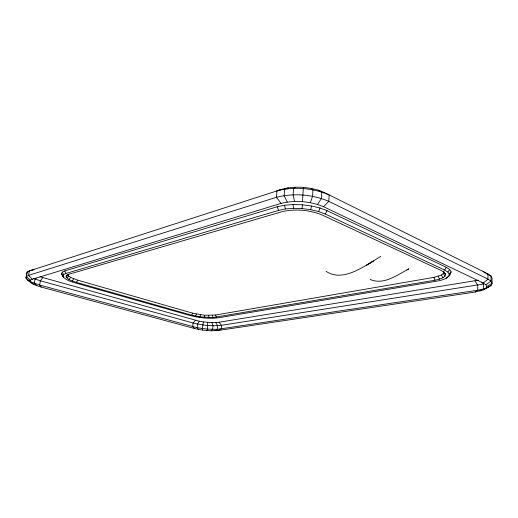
<?xml version="1.0" encoding="UTF-8"?>
<svg xmlns="http://www.w3.org/2000/svg" width="518" height="518" viewBox="0 0 518 518"><rect width="100%" height="100%" fill="white"/><g stroke="black" fill="none" stroke-linecap="round" stroke-linejoin="round"><path stroke-width="0.78" d="M204.565 317.392L204.604 315.242L192.735 313.202L77.603 280.128L70.662 277.415L68.713 275.99L68 274.65L66.071 276.521C67.975 280.322 72.915 280.97 76.515 282.401L191.712 315.197L200.013 316.893L213.015 317.553L434.945 280.219L439.562 279.15L443.026 277.745L445.053 276.068L445.506 274.242L443.427 271.218M302.48 201.69L303.38 187.374C294.431 186.713 285.379 187.717 276.955 190.889L276.482 197.293L281.002 203.419C295.027 199.948 310.25 201.185 323.582 206.727L483.288 283.074L485.813 284.732L486.706 286.48L485.942 288.196L483.598 289.756L475.071 292.042L218.156 330.484L211.124 330.808L202.603 330.115L194.716 328.574L41.285 287.069C35.509 285.541 29.552 282.932 25.9 278.024L27.13 272.118L29.325 270.933L282.019 189.264M448.698 276.359L449.248 274.249L447.895 272.099L444.671 270.066L325.265 214.025L318.654 211.538L310.729 209.673L302.117 208.579L302.35 204.798L293.097 204.545L284.505 205.225L277.208 206.779L64.815 270.933L62.322 272.144L61.564 273.705C63.397 279.532 69.749 281.203 74.955 282.834L190.041 315.494C199.268 317.838 208.942 318.971 218.434 317.793L436.972 281.119C442.501 280.16 449.954 278.231 451.12 271.788L449.682 269.47L446.251 267.275L327.065 210.664L320.001 207.99L311.558 205.983L302.35 204.798M30.297 280.134L30.05 281.578L33.45 284.246M200.013 316.893L200.408 314.776M310.729 209.673L311.558 205.983M204.604 315.242L215.514 315.041L433.948 277.363L441.388 275.045L443.259 273.478L443.661 271.782L445.506 274.242M478.405 280.173L218.92 322.228L211.914 322.604L203.419 321.911L202.247 328.561L202.603 330.115M31.112 282.763L30.102 281.378L30.504 280.18L32.33 279.254L281.002 203.419M310.334 202.7L312.561 196.328L312.943 189.847L311.188 188.403L303.38 187.374M195.636 316.142L196.361 314.076M318.654 211.538L320.001 207.99M206.922 330.588L207.504 329.137L207.718 322.384M483.598 289.756L491.109 285.483L492.1 283.352L492.022 278.205L490.967 275.997L487.924 273.892L324.346 192.541L318.343 190.158L311.188 188.403M76.515 282.401L77.603 280.128M62.846 276.049L63.552 274.598L65.89 273.478L278.567 210.379L285.399 208.948L293.453 208.333L302.117 208.579M66.071 276.521L66.699 275.272L68.745 274.307L281.688 211.778C294.988 208.618 309.343 209.79 322.002 214.918L441.498 270.629L444.308 272.384M191.712 315.197L192.735 313.202M325.265 214.025L327.065 210.664M444.671 270.066L446.251 267.275M203.419 321.911L199.275 321.212L197.559 324.041L197.19 327.726L198.439 329.435M72.274 281.002L73.698 278.82M317.534 204.422L321.419 198.478L321.775 192.023L318.343 190.158M447.895 272.099L449.682 269.47M449.248 274.249L451.12 271.788M446.315 278.289L447.546 276.67M199.275 321.212L42.858 277.564L40.346 280.788L39.64 285.049L41.285 287.069M68.972 279.487L70.662 277.415M66.854 277.959L68.713 275.99M195.558 320.331L193.033 322.979L192.651 326.677L194.716 328.574M323.582 206.727L328.82 201.353L329.157 194.936C312.885 187.917 294.114 186.389 276.955 190.889M211.124 330.808L212.633 329.403L212.982 325.725L211.914 322.604M36.195 278.114L35.03 279.092L34.305 283.378L36.914 285.709M483.288 283.074L488.001 279.118L487.924 273.892M485.813 284.732L491.045 281.183L490.967 275.997L486.324 273.582M475.071 292.042L477.758 290.229L483.65 289.025L488.215 287.412M373.815 260.897L366.738 265.061L380.749 256.365M214.957 330.775L217.295 329.357L477.758 290.229L477.713 285.243L474.974 280.918M295.525 187.192L293.589 188.345L293.156 194.826L294.58 201.476M371.833 262.05C358.819 269.729 340.656 281.313 325.99 271.251M406.986 269.975L408.87 268.861C397.461 274.825 383.605 285.502 370.13 279.435M486.706 286.48L492.1 283.352L491.045 281.183L488.001 279.118L328.82 201.353C312.471 194.431 293.706 192.903 276.482 197.293L28.568 275.369L26.373 276.528L25.9 278.024L30.102 281.378M479.895 291.064L483.65 289.025L483.592 284.006L481.954 282.239M32.783 270.079L34 269.431L29.325 270.933L28.568 275.369L32.33 279.254M485.942 288.196L491.109 285.483M218.156 330.484L221.192 328.995L221.536 325.291L218.92 322.228M288.241 187.833L284.596 189.141L284.142 195.59L287.25 202.065M29.293 271.387L27.13 272.118L26.373 276.528L30.504 280.18M483.592 284.006L221.536 325.291C212.004 326.385 202.305 325.278 193.033 322.979L40.346 280.788L33.618 278.483M39.964 276.625L42.858 277.564M27.176 279.752L30.05 281.578L39.64 285.049L197.19 327.726L207.504 329.137L217.295 329.357L217.638 325.673L215.728 322.552M483.145 271.516L485.664 273.239M61.564 273.705L62.561 275.492L63.623 276.256M443.259 273.478L445.053 276.068M441.388 275.045L443.026 277.745M62.561 275.492L63.772 277.713M62.322 272.144L63.552 274.598M438.209 276.359L439.562 279.15M64.815 270.933L65.89 273.478M215.514 315.041L216.362 317.191M277.208 206.779L278.567 210.379M433.948 277.363L434.945 280.219M212.406 315.378L213.015 317.553M284.505 205.225L285.399 208.948M208.696 315.449L208.994 317.618M293.097 204.545L293.453 208.333"/></g></svg>
